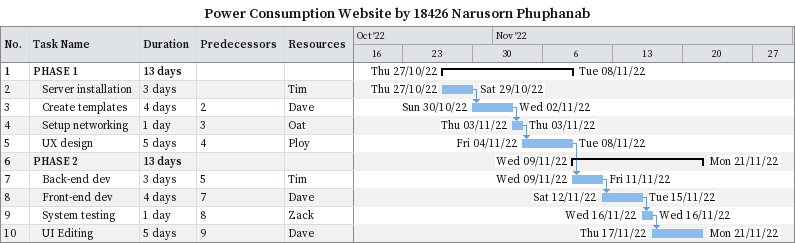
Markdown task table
Power Consumption Website by 18426 Narusorn Phuphanab

| ID | Level | Task | Duration | Start | Finish | Predecessors | Resources |
|---|---|---|---|---|---|---|---|
| 1 | 1 | **PHASE 1** | 13d | 2022-10-27 | 2022-11-08 |  |  |
| 2 | 2 | Server installation | 3d | 2022-10-27 | 2022-10-29 |  | Tim |
| 3 | 2 | Create templates | 4d | 2022-10-30 | 2022-11-02 | 2 | Dave |
| 4 | 2 | Setup networking | 1d | 2022-11-03 | 2022-11-03 | 3 | Oat |
| 5 | 2 | UX design | 5d | 2022-11-04 | 2022-11-08 | 4 | Ploy |
| 6 | 1 | **PHASE 2** | 13d | 2022-11-09 | 2022-11-21 |  |  |
| 7 | 2 | Back-end dev | 3d | 2022-11-09 | 2022-11-11 | 5 | Tim |
| 8 | 2 | Front-end dev | 4d | 2022-11-12 | 2022-11-15 | 7 | Dave |
| 9 | 2 | System testing | 1d | 2022-11-16 | 2022-11-16 | 8 | Zack |
| 10 | 2 | UI Editing | 5d | 2022-11-17 | 2022-11-21 | 9 | Dave |
